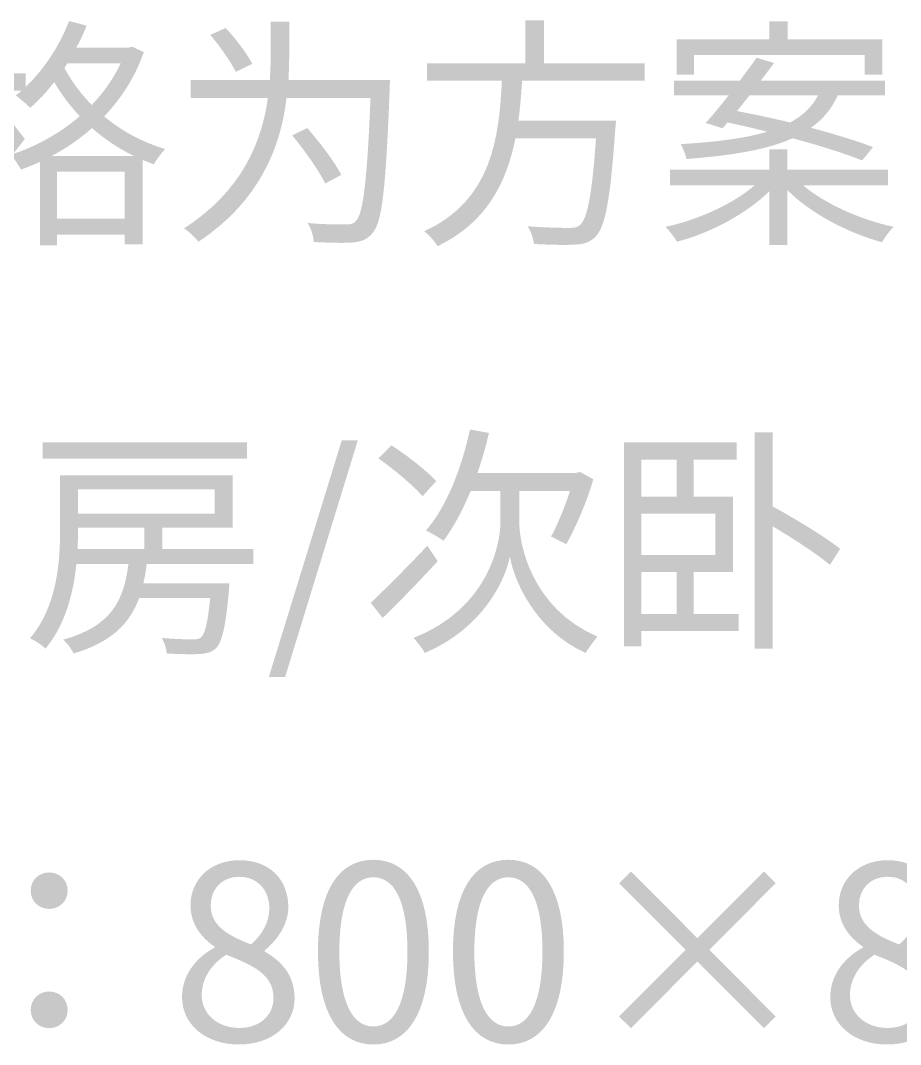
# Model space of a CAD drawing. Header units: millimetres. Extents: x -4600 to 229000, y -4300 to 19460.
# Drawn here: x 139169 to 140205, y 14431 to 15637 of the extents above; entities that cross this region are included whole.
import ezdxf

# ---------------------------------------------------------------- set-up
doc = ezdxf.new("R2010")
doc.units = ezdxf.units.MM
doc.header["$LTSCALE"] = 100
doc.layers.add('R2-LEGEND', color=7, linetype='Continuous', lineweight=18)

# ---------------------------------------------------------------- blocks, each defined once
blk = doc.blocks.new('A04_SHEET')
at = {"layer": 'R2-LEGEND'}
h = blk.add_hatch(color=256, dxfattribs=at)
edge = h.paths.add_edge_path()
edge.add_line((19117.4, 15635.7), (19117.4, 15574.3))
edge.add_line((19117.4, 15574.3), (19074.4, 15574.3))
edge.add_line((19074.4, 15574.3), (19074.4, 15554))
edge.add_line((19074.4, 15554), (19114.8, 15554))
edge.add_spline(control_points=[(19114.8, 15554), (19105.9, 15514.5), (19086.7, 15469.5), (19067.5, 15445.1)], knot_values=[0, 0, 0, 0, 1, 1, 1, 1], degree=3, periodic=0)
edge.add_spline(control_points=[(19067.5, 15445.1), (19071.2, 15440.3), (19076.7, 15432), (19078.7, 15426.2)], knot_values=[0, 0, 0, 0, 1, 1, 1, 1], degree=3, periodic=0)
edge.add_spline(control_points=[(19078.7, 15426.2), (19093, 15445.1), (19106.8, 15476.4), (19117.4, 15508.7)], knot_values=[0, 0, 0, 0, 1, 1, 1, 1], degree=3, periodic=0)
edge.add_line((19117.4, 15508.7), (19117.4, 15372.4))
edge.add_line((19117.4, 15372.4), (19137.7, 15372.4))
edge.add_line((19137.7, 15372.4), (19137.7, 15516.8))
edge.add_spline(control_points=[(19137.7, 15516.8), (19146.6, 15504.2), (19156.6, 15488.7), (19161.2, 15480.7)], knot_values=[0, 0, 0, 0, 1, 1, 1, 1], degree=3, periodic=0)
edge.add_line((19161.2, 15480.7), (19174.1, 15497))
edge.add_spline(control_points=[(19174.1, 15497), (19168.9, 15504.4), (19145.4, 15532.8), (19137.7, 15541.4)], knot_values=[0, 0, 0, 0, 1, 1, 1, 1], degree=3, periodic=0)
edge.add_line((19137.7, 15541.4), (19137.7, 15554))
edge.add_line((19137.7, 15554), (19170.4, 15554))
edge.add_line((19170.4, 15554), (19163.5, 15548.3))
edge.add_spline(control_points=[(19163.5, 15548.3), (19168.3, 15544.8), (19176.7, 15537.4), (19180.4, 15533.7)], knot_values=[0, 0, 0, 0, 1, 1, 1, 1], degree=3, periodic=0)
edge.add_spline(control_points=[(19180.4, 15533.7), (19190.1, 15542.3), (19199.9, 15552.6), (19208.7, 15564)], knot_values=[0, 0, 0, 0, 1, 1, 1, 1], degree=3, periodic=0)
edge.add_spline(control_points=[(19208.7, 15564), (19216.5, 15550.6), (19226.5, 15536.8), (19238.8, 15523.9)], knot_values=[0, 0, 0, 0, 1, 1, 1, 1], degree=3, periodic=0)
edge.add_spline(control_points=[(19238.8, 15523.9), (19214.5, 15503), (19185.8, 15487.5), (19157.2, 15478.4)], knot_values=[0, 0, 0, 0, 1, 1, 1, 1], degree=3, periodic=0)
edge.add_spline(control_points=[(19157.2, 15478.4), (19161.5, 15474.1), (19166.9, 15466.1), (19169.5, 15460.9)], knot_values=[0, 0, 0, 0, 1, 1, 1, 1], degree=3, periodic=0)
edge.add_spline(control_points=[(19169.5, 15460.9), (19176.9, 15463.8), (19184.4, 15466.6), (19191.8, 15470.1)], knot_values=[0, 0, 0, 0, 1, 1, 1, 1], degree=3, periodic=0)
edge.add_line((19191.8, 15470.1), (19191.8, 15371.8))
edge.add_line((19191.8, 15371.8), (19211.9, 15371.8))
edge.add_line((19211.9, 15371.8), (19211.9, 15384.4))
edge.add_line((19211.9, 15384.4), (19291.8, 15384.4))
edge.add_line((19291.8, 15384.4), (19291.8, 15372.9))
edge.add_line((19291.8, 15372.9), (19312.7, 15372.9))
edge.add_line((19312.7, 15372.9), (19312.7, 15472.4))
edge.add_line((19312.7, 15472.4), (19325.9, 15467.2))
edge.add_spline(control_points=[(19325.9, 15467.2), (19329.1, 15472.6), (19335.1, 15480.9), (19339.4, 15485.2)], knot_values=[0, 0, 0, 0, 1, 1, 1, 1], degree=3, periodic=0)
edge.add_spline(control_points=[(19339.4, 15485.2), (19311, 15493.8), (19287, 15507.3), (19267.5, 15523.6)], knot_values=[0, 0, 0, 0, 1, 1, 1, 1], degree=3, periodic=0)
edge.add_spline(control_points=[(19267.5, 15523.6), (19287.5, 15544.5), (19303.9, 15569.8), (19314.2, 15599.3)], knot_values=[0, 0, 0, 0, 1, 1, 1, 1], degree=3, periodic=0)
edge.add_line((19314.2, 15599.3), (19300.7, 15605.6))
edge.add_line((19300.7, 15605.6), (19296.7, 15604.7))
edge.add_line((19296.7, 15604.7), (19234.8, 15604.7))
edge.add_spline(control_points=[(19234.8, 15604.7), (19239.4, 15613), (19243.4, 15621.6), (19246.8, 15630.5)], knot_values=[0, 0, 0, 0, 1, 1, 1, 1], degree=3, periodic=0)
edge.add_line((19246.8, 15630.5), (19226.2, 15635.9))
edge.add_spline(control_points=[(19226.2, 15635.9), (19215, 15606.7), (19196.4, 15578.6), (19174.9, 15558.3)], knot_values=[0, 0, 0, 0, 1, 1, 1, 1], degree=3, periodic=0)
edge.add_line((19174.9, 15558.3), (19174.9, 15574.3))
edge.add_line((19174.9, 15574.3), (19137.7, 15574.3))
edge.add_line((19137.7, 15574.3), (19137.7, 15635.7))
edge.add_line((19137.7, 15635.7), (19117.4, 15635.7))
h.paths.add_polyline_path([(19211.9, 15403.3), (19211.9, 15458.6), (19291.8, 15458.6), (19291.8, 15403.3), (19211.9, 15403.3)], flags=0)
edge = h.paths.add_edge_path(flags=0)
edge.add_line((19224.2, 15586.1), (19287, 15586.1))
edge.add_spline(control_points=[(19287, 15586.1), (19278.4, 15568), (19266.6, 15551.4), (19252.9, 15537.1)], knot_values=[0, 0, 0, 0, 1, 1, 1, 1], degree=3, periodic=0)
edge.add_spline(control_points=[(19252.9, 15537.1), (19239.1, 15551.1), (19228.5, 15566), (19220.8, 15580.6)], knot_values=[0, 0, 0, 0, 1, 1, 1, 1], degree=3, periodic=0)
edge.add_line((19220.8, 15580.6), (19224.2, 15586.1))
edge = h.paths.add_edge_path(flags=0)
edge.add_spline(control_points=[(19205.9, 15477.2), (19222.8, 15486.1), (19238.5, 15497), (19253.2, 15509.9)], knot_values=[0, 0, 0, 0, 1, 1, 1, 1], degree=3, periodic=0)
edge.add_spline(control_points=[(19253.2, 15509.9), (19267.2, 15497.6), (19283.5, 15486.4), (19302.1, 15477.2)], knot_values=[0, 0, 0, 0, 1, 1, 1, 1], degree=3, periodic=0)
edge.add_line((19302.1, 15477.2), (19205.9, 15477.2))
h = blk.add_hatch(color=256, dxfattribs=at)
edge = h.paths.add_edge_path()
edge.add_line((19463.7, 15635.1), (19463.7, 15601.3))
edge.add_spline(control_points=[(19463.7, 15601.3), (19463.7, 15590.4), (19463.4, 15578.9), (19462.6, 15566.6)], knot_values=[0, 0, 0, 0, 1, 1, 1, 1], degree=3, periodic=0)
edge.add_line((19462.6, 15566.6), (19369.5, 15566.6))
edge.add_line((19369.5, 15566.6), (19369.5, 15545.1))
edge.add_line((19369.5, 15545.1), (19460.3, 15545.1))
edge.add_spline(control_points=[(19460.3, 15545.1), (19453.1, 15494.1), (19430.5, 15436.5), (19361.7, 15391.8)], knot_values=[0, 0, 0, 0, 1, 1, 1, 1], degree=3, periodic=0)
edge.add_spline(control_points=[(19361.7, 15391.8), (19366.9, 15388.4), (19374.9, 15381), (19378.6, 15376.1)], knot_values=[0, 0, 0, 0, 1, 1, 1, 1], degree=3, periodic=0)
edge.add_spline(control_points=[(19378.6, 15376.1), (19452, 15424.8), (19475.5, 15489), (19482.3, 15545.1)], knot_values=[0, 0, 0, 0, 1, 1, 1, 1], degree=3, periodic=0)
edge.add_line((19482.3, 15545.1), (19581.2, 15545.1))
edge.add_spline(control_points=[(19581.2, 15545.1), (19577.2, 15447.7), (19572.6, 15409.3), (19564, 15400.4)], knot_values=[0, 0, 0, 0, 1, 1, 1, 1], degree=3, periodic=0)
edge.add_spline(control_points=[(19564, 15400.4), (19560.8, 15397), (19557.7, 15396.1), (19551.4, 15396.4)], knot_values=[0, 0, 0, 0, 1, 1, 1, 1], degree=3, periodic=0)
edge.add_spline(control_points=[(19551.4, 15396.4), (19544.5, 15396.4), (19526.5, 15396.4), (19507, 15398.2)], knot_values=[0, 0, 0, 0, 1, 1, 1, 1], degree=3, periodic=0)
edge.add_spline(control_points=[(19507, 15398.2), (19511.3, 15391.8), (19514.1, 15382.4), (19514.4, 15375.8)], knot_values=[0, 0, 0, 0, 1, 1, 1, 1], degree=3, periodic=0)
edge.add_spline(control_points=[(19514.4, 15375.8), (19532.2, 15374.9), (19550.2, 15374.4), (19560.3, 15375.2)], knot_values=[0, 0, 0, 0, 1, 1, 1, 1], degree=3, periodic=0)
edge.add_spline(control_points=[(19560.3, 15375.2), (19570.9, 15376.4), (19577.5, 15378.7), (19584.1, 15387)], knot_values=[0, 0, 0, 0, 1, 1, 1, 1], degree=3, periodic=0)
edge.add_spline(control_points=[(19584.1, 15387), (19595.2, 15400.2), (19599.2, 15440.6), (19603.8, 15555.4)], knot_values=[0, 0, 0, 0, 1, 1, 1, 1], degree=3, periodic=0)
edge.add_spline(control_points=[(19603.8, 15555.4), (19603.8, 15558.9), (19604.1, 15566.6), (19604.1, 15566.6)], knot_values=[0, 0, 0, 0, 1, 1, 1, 1], degree=3, periodic=0)
edge.add_line((19604.1, 15566.6), (19484.6, 15566.6))
edge.add_spline(control_points=[(19484.6, 15566.6), (19485.2, 15578.6), (19485.5, 15590.4), (19485.5, 15601)], knot_values=[0, 0, 0, 0, 1, 1, 1, 1], degree=3, periodic=0)
edge.add_line((19485.5, 15601), (19485.5, 15635.1))
edge.add_line((19485.5, 15635.1), (19463.7, 15635.1))
edge = h.paths.add_edge_path(flags=0)
edge.add_spline(control_points=[(19488.9, 15501.3), (19503.5, 15483.8), (19520.5, 15459.7), (19527.9, 15444.6)], knot_values=[0, 0, 0, 0, 1, 1, 1, 1], degree=3, periodic=0)
edge.add_line((19527.9, 15444.6), (19546.8, 15454.9))
edge.add_spline(control_points=[(19546.8, 15454.9), (19539.1, 15469.8), (19521.6, 15493), (19506.7, 15509.9)], knot_values=[0, 0, 0, 0, 1, 1, 1, 1], degree=3, periodic=0)
edge.add_line((19506.7, 15509.9), (19488.9, 15501.3))
edge = h.paths.add_edge_path(flags=0)
edge.add_spline(control_points=[(19392.4, 15619.6), (19403.8, 15606.1), (19416.7, 15587.8), (19422.5, 15576.1)], knot_values=[0, 0, 0, 0, 1, 1, 1, 1], degree=3, periodic=0)
edge.add_line((19422.5, 15576.1), (19442, 15585.5))
edge.add_spline(control_points=[(19442, 15585.5), (19435.9, 15597.3), (19422.5, 15615), (19410.7, 15627.6)], knot_values=[0, 0, 0, 0, 1, 1, 1, 1], degree=3, periodic=0)
edge.add_line((19410.7, 15627.6), (19392.4, 15619.6))
h = blk.add_hatch(color=256, dxfattribs=at)
edge = h.paths.add_edge_path()
edge.add_line((19763.7, 15636.5), (19763.7, 15586.1))
edge.add_line((19763.7, 15586.1), (19647.7, 15586.1))
edge.add_line((19647.7, 15586.1), (19647.7, 15565.5))
edge.add_line((19647.7, 15565.5), (19735.9, 15565.5))
edge.add_spline(control_points=[(19735.9, 15565.5), (19732.7, 15499.3), (19724.4, 15424.8), (19644.5, 15388.4)], knot_values=[0, 0, 0, 0, 1, 1, 1, 1], degree=3, periodic=0)
edge.add_spline(control_points=[(19644.5, 15388.4), (19650.2, 15384.1), (19656.8, 15376.4), (19660.3, 15370.9)], knot_values=[0, 0, 0, 0, 1, 1, 1, 1], degree=3, periodic=0)
edge.add_spline(control_points=[(19660.3, 15370.9), (19718.7, 15399), (19741.6, 15446.6), (19751.9, 15497.9)], knot_values=[0, 0, 0, 0, 1, 1, 1, 1], degree=3, periodic=0)
edge.add_line((19751.9, 15497.9), (19846.8, 15497.9))
edge.add_spline(control_points=[(19846.8, 15497.9), (19842.2, 15431.7), (19836.5, 15403.3), (19828.1, 15395.9), (19824.7, 15392.7), (19821, 15392.4), (19814.4, 15392.4), (19806.9, 15392.4), (19786.6, 15392.7), (19766, 15394.4)], knot_values=[0, 0, 0, 0, 1, 1, 1, 2, 2, 2, 3, 3, 3, 3], degree=3, periodic=0)
edge.add_spline(control_points=[(19766, 15394.4), (19770.3, 15388.4), (19773.1, 15379.5), (19773.7, 15373.5)], knot_values=[0, 0, 0, 0, 1, 1, 1, 1], degree=3, periodic=0)
edge.add_spline(control_points=[(19773.7, 15373.5), (19792.9, 15372.4), (19812.1, 15372.1), (19821.8, 15372.7), (19833, 15373.2), (19839.9, 15375.5), (19846.5, 15382.4), (19857.7, 15393.9), (19863.7, 15425.7), (19869.4, 15507.9)], knot_values=[0, 0, 0, 0, 1, 1, 1, 2, 2, 2, 3, 3, 3, 3], degree=3, periodic=0)
edge.add_spline(control_points=[(19869.4, 15507.9), (19870, 15511.3), (19870.3, 15518.5), (19870.3, 15518.5)], knot_values=[0, 0, 0, 0, 1, 1, 1, 1], degree=3, periodic=0)
edge.add_line((19870.3, 15518.5), (19755.4, 15518.5))
edge.add_spline(control_points=[(19755.4, 15518.5), (19757.4, 15534.2), (19758.8, 15550), (19759.7, 15565.5)], knot_values=[0, 0, 0, 0, 1, 1, 1, 1], degree=3, periodic=0)
edge.add_line((19759.7, 15565.5), (19904.1, 15565.5))
edge.add_line((19904.1, 15565.5), (19904.1, 15586.1))
edge.add_line((19904.1, 15586.1), (19785.7, 15586.1))
edge.add_line((19785.7, 15586.1), (19785.7, 15636.5))
edge.add_line((19785.7, 15636.5), (19763.7, 15636.5))
for points in [[(19941.9, 15614.2), (19941.9, 15572.9), (19962.2, 15572.9), (19962.2, 15595.8), (20163.1, 15595.8), (20163.1, 15572.9), (20184, 15572.9), (20184, 15614.2), (20072.5, 15614.2), (20072.5, 15635.7), (20051, 15635.7), (20051, 15614.2), (19941.9, 15614.2)], [(19195, 15140.2), (19195, 15120.7), (19435.6, 15120.7), (19435.6, 15140.2), (19195, 15140.2)], [(19461.4, 14863.7), (19480.6, 14863.7), (19566.3, 15142.5), (19547.4, 15142.5), (19461.4, 14863.7)], [(20044.7, 14450.5), (20058.5, 14464.2), (19980.3, 14542.7), (20058.5, 14621.2), (20044.7, 14635), (19966.2, 14556.5), (19888, 14635), (19874, 14620.9), (19952.5, 14542.7), (19874, 14464.2), (19888, 14450.5), (19966.2, 14529), (20044.7, 14450.5)]]:
    blk.add_hatch(color=256, dxfattribs=at).paths.add_polyline_path(points)
h = blk.add_hatch(color=256, dxfattribs=at)
edge = h.paths.add_edge_path()
edge.add_line((20036.1, 15592.7), (20016.4, 15565.8))
edge.add_line((20016.4, 15565.8), (19938.7, 15565.8))
edge.add_line((19938.7, 15565.8), (19938.7, 15548.3))
edge.add_line((19938.7, 15548.3), (20002.9, 15548.3))
edge.add_spline(control_points=[(20002.9, 15548.3), (19993.5, 15536.2), (19984, 15524.8), (19976, 15515.9)], knot_values=[0, 0, 0, 0, 1, 1, 1, 1], degree=3, periodic=0)
edge.add_line((19976, 15515.9), (19996, 15509.6))
edge.add_line((19996, 15509.6), (20001.8, 15516.5))
edge.add_spline(control_points=[(20001.8, 15516.5), (20016.7, 15513.3), (20032.7, 15509.6), (20048.5, 15505.6)], knot_values=[0, 0, 0, 0, 1, 1, 1, 1], degree=3, periodic=0)
edge.add_spline(control_points=[(20048.5, 15505.6), (20024.4, 15498.4), (19991.4, 15493.6), (19946.5, 15491)], knot_values=[0, 0, 0, 0, 1, 1, 1, 1], degree=3, periodic=0)
edge.add_spline(control_points=[(19946.5, 15491), (19949, 15486.4), (19952.5, 15478.7), (19953.3, 15473.5)], knot_values=[0, 0, 0, 0, 1, 1, 1, 1], degree=3, periodic=0)
edge.add_spline(control_points=[(19953.3, 15473.5), (20010.4, 15477.8), (20050.2, 15485.2), (20078.3, 15497.9)], knot_values=[0, 0, 0, 0, 1, 1, 1, 1], degree=3, periodic=0)
edge.add_spline(control_points=[(20078.3, 15497.9), (20110.3, 15489.3), (20140.1, 15479.8), (20160.2, 15471.8)], knot_values=[0, 0, 0, 0, 1, 1, 1, 1], degree=3, periodic=0)
edge.add_line((20160.2, 15471.8), (20173.1, 15487.5))
edge.add_spline(control_points=[(20173.1, 15487.5), (20154.2, 15494.7), (20128.1, 15502.7), (20100, 15510.2)], knot_values=[0, 0, 0, 0, 1, 1, 1, 1], degree=3, periodic=0)
edge.add_spline(control_points=[(20100, 15510.2), (20114.4, 15520.5), (20124.4, 15532.8), (20131.5, 15548.3)], knot_values=[0, 0, 0, 0, 1, 1, 1, 1], degree=3, periodic=0)
edge.add_line((20131.5, 15548.3), (20187.1, 15548.3))
edge.add_line((20187.1, 15548.3), (20187.1, 15565.8))
edge.add_line((20187.1, 15565.8), (20041, 15565.8))
edge.add_line((20041, 15565.8), (20056.5, 15586.4))
edge.add_line((20056.5, 15586.4), (20036.1, 15592.7))
edge = h.paths.add_edge_path(flags=0)
edge.add_line((20027.5, 15548.3), (20108.3, 15548.3))
edge.add_spline(control_points=[(20108.3, 15548.3), (20101.5, 15535.4), (20091.1, 15524.8), (20075.4, 15516.5)], knot_values=[0, 0, 0, 0, 1, 1, 1, 1], degree=3, periodic=0)
edge.add_spline(control_points=[(20075.4, 15516.5), (20054.2, 15521.6), (20032.4, 15526.2), (20012.9, 15529.9)], knot_values=[0, 0, 0, 0, 1, 1, 1, 1], degree=3, periodic=0)
edge.add_line((20012.9, 15529.9), (20027.5, 15548.3))
h = blk.add_hatch(color=256, dxfattribs=at)
edge = h.paths.add_edge_path()
edge.add_line((19933.9, 15460.9), (19933.9, 15442.6))
edge.add_line((19933.9, 15442.6), (20033.8, 15442.6))
edge.add_spline(control_points=[(20033.8, 15442.6), (20008.3, 15420.5), (19966.8, 15401.9), (19928.7, 15393.6)], knot_values=[0, 0, 0, 0, 1, 1, 1, 1], degree=3, periodic=0)
edge.add_spline(control_points=[(19928.7, 15393.6), (19933, 15389.3), (19939.3, 15381.2), (19942.2, 15376.1)], knot_values=[0, 0, 0, 0, 1, 1, 1, 1], degree=3, periodic=0)
edge.add_spline(control_points=[(19942.2, 15376.1), (19981.4, 15386.4), (20023.8, 15408.8), (20050.8, 15435.4)], knot_values=[0, 0, 0, 0, 1, 1, 1, 1], degree=3, periodic=0)
edge.add_line((20050.8, 15435.4), (20050.8, 15372.4))
edge.add_line((20050.8, 15372.4), (20072.2, 15372.4))
edge.add_line((20072.2, 15372.4), (20072.2, 15436.8))
edge.add_spline(control_points=[(20072.2, 15436.8), (20099.7, 15409.3), (20143.6, 15386.4), (20183.7, 15375.5)], knot_values=[0, 0, 0, 0, 1, 1, 1, 1], degree=3, periodic=0)
edge.add_spline(control_points=[(20183.7, 15375.5), (20186.5, 15381), (20192.9, 15389.3), (20197.4, 15393.6)], knot_values=[0, 0, 0, 0, 1, 1, 1, 1], degree=3, periodic=0)
edge.add_spline(control_points=[(20197.4, 15393.6), (20158.8, 15401.9), (20116.6, 15420.5), (20090.6, 15442.6)], knot_values=[0, 0, 0, 0, 1, 1, 1, 1], degree=3, periodic=0)
edge.add_line((20090.6, 15442.6), (20190.8, 15442.6))
edge.add_line((20190.8, 15442.6), (20190.8, 15460.9))
edge.add_line((20190.8, 15460.9), (20072.2, 15460.9))
edge.add_line((20072.2, 15460.9), (20072.2, 15484.7))
edge.add_line((20072.2, 15484.7), (20050.8, 15484.7))
edge.add_line((20050.8, 15484.7), (20050.8, 15460.9))
edge.add_line((20050.8, 15460.9), (19933.9, 15460.9))
h = blk.add_hatch(color=256, dxfattribs=at)
edge = h.paths.add_edge_path()
edge.add_spline(control_points=[(19698.4, 15155.1), (19688.3, 15109.2), (19670.9, 15064.3), (19646.5, 15036.2)], knot_values=[0, 0, 0, 0, 1, 1, 1, 1], degree=3, periodic=0)
edge.add_spline(control_points=[(19646.5, 15036.2), (19652.2, 15033.6), (19662.6, 15027.6), (19667.1, 15024.2)], knot_values=[0, 0, 0, 0, 1, 1, 1, 1], degree=3, periodic=0)
edge.add_spline(control_points=[(19667.1, 15024.2), (19679.2, 15040.2), (19689.8, 15060.3), (19699.2, 15082.9)], knot_values=[0, 0, 0, 0, 1, 1, 1, 1], degree=3, periodic=0)
edge.add_line((19699.2, 15082.9), (19734.2, 15082.9))
edge.add_line((19734.2, 15082.9), (19734.2, 15046.2))
edge.add_spline(control_points=[(19734.2, 15046.2), (19734.2, 15019.3), (19719.3, 14944.2), (19631.9, 14909.8)], knot_values=[0, 0, 0, 0, 1, 1, 1, 1], degree=3, periodic=0)
edge.add_spline(control_points=[(19631.9, 14909.8), (19635.9, 14905.5), (19642.5, 14897), (19645.1, 14892.1)], knot_values=[0, 0, 0, 0, 1, 1, 1, 1], degree=3, periodic=0)
edge.add_spline(control_points=[(19645.1, 14892.1), (19714.1, 14921.3), (19740.5, 14978.9), (19745.3, 15005.8)], knot_values=[0, 0, 0, 0, 1, 1, 1, 1], degree=3, periodic=0)
edge.add_spline(control_points=[(19745.3, 15005.8), (19749.6, 14979.2), (19774, 14919.6), (19834.4, 14892.1)], knot_values=[0, 0, 0, 0, 1, 1, 1, 1], degree=3, periodic=0)
edge.add_spline(control_points=[(19834.4, 14892.1), (19837.6, 14897.2), (19844.2, 14906.1), (19848.5, 14911.3)], knot_values=[0, 0, 0, 0, 1, 1, 1, 1], degree=3, periodic=0)
edge.add_spline(control_points=[(19848.5, 14911.3), (19770.3, 14945.1), (19756.2, 15021), (19756.5, 15046.2)], knot_values=[0, 0, 0, 0, 1, 1, 1, 1], degree=3, periodic=0)
edge.add_line((19756.5, 15046.2), (19756.5, 15082.9))
edge.add_line((19756.5, 15082.9), (19816.1, 15082.9))
edge.add_spline(control_points=[(19816.1, 15082.9), (19810.1, 15063.7), (19801.2, 15042.5), (19793.8, 15029)], knot_values=[0, 0, 0, 0, 1, 1, 1, 1], degree=3, periodic=0)
edge.add_spline(control_points=[(19793.8, 15029), (19798.9, 15027), (19807.2, 15022.4), (19811.8, 15020.1)], knot_values=[0, 0, 0, 0, 1, 1, 1, 1], degree=3, periodic=0)
edge.add_spline(control_points=[(19811.8, 15020.1), (19822.4, 15039.3), (19835.9, 15069.1), (19843.6, 15096.6)], knot_values=[0, 0, 0, 0, 1, 1, 1, 1], degree=3, periodic=0)
edge.add_line((19843.6, 15096.6), (19827.9, 15105.2))
edge.add_line((19827.9, 15105.2), (19823.6, 15104.1))
edge.add_line((19823.6, 15104.1), (19707.2, 15104.1))
edge.add_spline(control_points=[(19707.2, 15104.1), (19712.4, 15119), (19717, 15135), (19720.7, 15151.1)], knot_values=[0, 0, 0, 0, 1, 1, 1, 1], degree=3, periodic=0)
edge.add_line((19720.7, 15151.1), (19698.4, 15155.1))
h = blk.add_hatch(color=256, dxfattribs=at)
edge = h.paths.add_edge_path()
edge.add_line((20033.8, 15151.6), (20033.8, 14897.2))
edge.add_line((20033.8, 14897.2), (20055, 14897.2))
edge.add_line((20055, 14897.2), (20055, 15041.1))
edge.add_spline(control_points=[(20055, 15041.1), (20080.3, 15026.2), (20107.5, 15008.1), (20122.4, 14995.8)], knot_values=[0, 0, 0, 0, 1, 1, 1, 1], degree=3, periodic=0)
edge.add_line((20122.4, 14995.8), (20134.4, 15014.7))
edge.add_spline(control_points=[(20134.4, 15014.7), (20116.9, 15028.5), (20082.6, 15049.4), (20055, 15064.5)], knot_values=[0, 0, 0, 0, 1, 1, 1, 1], degree=3, periodic=0)
edge.add_line((20055, 15064.5), (20055, 15151.6))
edge.add_line((20055, 15151.6), (20033.8, 15151.6))
h = blk.add_hatch(color=256, dxfattribs=at)
h.paths.add_polyline_path([(19879.7, 15139.9), (19879.7, 14899.8), (19900.3, 14899.8), (19900.3, 14917.9), (20014.9, 14917.9), (20014.9, 14937.9), (19961.9, 14937.9), (19961.9, 14987.5), (20008.3, 14987.5), (20008.3, 15076), (19961.9, 15076), (19961.9, 15119.8), (20012.4, 15119.8), (20012.4, 15139.9), (19879.7, 15139.9)])
h.paths.add_polyline_path([(19900.3, 15056), (19987.4, 15056), (19987.4, 15007.3), (19900.3, 15007.3), (19900.3, 15056)], flags=0)
h.paths.add_polyline_path([(19900.3, 14987.5), (19941.6, 14987.5), (19941.6, 14937.9), (19900.3, 14937.9), (19900.3, 14987.5)], flags=0)
h.paths.add_polyline_path([(19900.3, 15076), (19900.3, 15119.8), (19941.6, 15119.8), (19941.6, 15076), (19900.3, 15076)], flags=0)
h = blk.add_hatch(color=256, dxfattribs=at)
edge = h.paths.add_edge_path()
edge.add_spline(control_points=[(19590.6, 15121), (19609, 15108.1), (19631.6, 15089.2), (19642.5, 15076.6)], knot_values=[0, 0, 0, 0, 1, 1, 1, 1], degree=3, periodic=0)
edge.add_line((19642.5, 15076.6), (19658.5, 15094.3))
edge.add_spline(control_points=[(19658.5, 15094.3), (19647.4, 15106.7), (19624.2, 15124.7), (19605.8, 15136.5)], knot_values=[0, 0, 0, 0, 1, 1, 1, 1], degree=3, periodic=0)
edge.add_line((19605.8, 15136.5), (19590.6, 15121))
h = blk.add_hatch(color=256, dxfattribs=at)
edge = h.paths.add_edge_path()
edge.add_line((19215.6, 15101.2), (19215.6, 15037.3))
edge.add_spline(control_points=[(19215.6, 15037.3), (19215.6, 14998.7), (19211.9, 14946.5), (19180.1, 14909.3)], knot_values=[0, 0, 0, 0, 1, 1, 1, 1], degree=3, periodic=0)
edge.add_spline(control_points=[(19180.1, 14909.3), (19185.5, 14907.3), (19194.7, 14901), (19198.4, 14897.2)], knot_values=[0, 0, 0, 0, 1, 1, 1, 1], degree=3, periodic=0)
edge.add_spline(control_points=[(19198.4, 14897.2), (19221.6, 14925), (19231.4, 14962.6), (19234.8, 14996.9)], knot_values=[0, 0, 0, 0, 1, 1, 1, 1], degree=3, periodic=0)
edge.add_line((19234.8, 14996.9), (19296.1, 14996.9))
edge.add_spline(control_points=[(19296.1, 14996.9), (19290.7, 14954.2), (19276.4, 14923.6), (19219.3, 14907.8)], knot_values=[0, 0, 0, 0, 1, 1, 1, 1], degree=3, periodic=0)
edge.add_spline(control_points=[(19219.3, 14907.8), (19223.6, 14904.1), (19229.4, 14896.4), (19231.4, 14891.5)], knot_values=[0, 0, 0, 0, 1, 1, 1, 1], degree=3, periodic=0)
edge.add_spline(control_points=[(19231.4, 14891.5), (19276.1, 14904.7), (19297.6, 14926.7), (19308.7, 14956.8)], knot_values=[0, 0, 0, 0, 1, 1, 1, 1], degree=3, periodic=0)
edge.add_line((19308.7, 14956.8), (19392.4, 14956.8))
edge.add_spline(control_points=[(19392.4, 14956.8), (19389.5, 14927.3), (19386.1, 14914.7), (19381.8, 14910.7)], knot_values=[0, 0, 0, 0, 1, 1, 1, 1], degree=3, periodic=0)
edge.add_spline(control_points=[(19381.8, 14910.7), (19379.2, 14908.4), (19376.3, 14908.1), (19371.2, 14908.1), (19365.7, 14908.1), (19350.8, 14908.4), (19335.4, 14909.8)], knot_values=[0, 0, 0, 0, 1, 1, 1, 2, 2, 2, 2], degree=3, periodic=0)
edge.add_spline(control_points=[(19335.4, 14909.8), (19338.5, 14904.7), (19340.8, 14897), (19341.1, 14891.5)], knot_values=[0, 0, 0, 0, 1, 1, 1, 1], degree=3, periodic=0)
edge.add_spline(control_points=[(19341.1, 14891.5), (19357.1, 14890.6), (19372.6, 14890.4), (19380.1, 14890.9), (19388.4, 14891.5), (19394.1, 14892.9), (19399.3, 14897.8)], knot_values=[0, 0, 0, 0, 1, 1, 1, 2, 2, 2, 2], degree=3, periodic=0)
edge.add_spline(control_points=[(19399.3, 14897.8), (19406.4, 14905.3), (19410.7, 14923), (19414.4, 14965.4)], knot_values=[0, 0, 0, 0, 1, 1, 1, 1], degree=3, periodic=0)
edge.add_spline(control_points=[(19414.4, 14965.4), (19414.7, 14968), (19415, 14974), (19415, 14974)], knot_values=[0, 0, 0, 0, 1, 1, 1, 1], degree=3, periodic=0)
edge.add_line((19415, 14974), (19313.6, 14974))
edge.add_spline(control_points=[(19313.6, 14974), (19315.3, 14981.2), (19316.8, 14988.9), (19317.6, 14996.9)], knot_values=[0, 0, 0, 0, 1, 1, 1, 1], degree=3, periodic=0)
edge.add_line((19317.6, 14996.9), (19443.1, 14996.9))
edge.add_line((19443.1, 14996.9), (19443.1, 15014.4))
edge.add_line((19443.1, 15014.4), (19335.9, 15014.4))
edge.add_line((19335.9, 15014.4), (19335.9, 15039.6))
edge.add_line((19335.9, 15039.6), (19419, 15039.6))
edge.add_line((19419, 15039.6), (19419, 15101.2))
edge.add_line((19419, 15101.2), (19215.6, 15101.2))
h.paths.add_polyline_path([(19236.8, 15084.6), (19397.8, 15084.6), (19397.8, 15056.2), (19236.8, 15056.2), (19236.8, 15084.6)], flags=0)
edge = h.paths.add_edge_path(flags=0)
edge.add_line((19236.8, 15039.6), (19314.7, 15039.6))
edge.add_line((19314.7, 15039.6), (19314.7, 15014.4))
edge.add_line((19314.7, 15014.4), (19236.2, 15014.4))
edge.add_spline(control_points=[(19236.2, 15014.4), (19236.5, 15022.4), (19236.8, 15029.9), (19236.8, 15037)], knot_values=[0, 0, 0, 0, 1, 1, 1, 1], degree=3, periodic=0)
edge.add_line((19236.8, 15037), (19236.8, 15039.6))
h = blk.add_hatch(color=256, dxfattribs=at)
edge = h.paths.add_edge_path()
edge.add_line((19581.5, 14951.1), (19595.5, 14933.3))
edge.add_spline(control_points=[(19595.5, 14933.3), (19614.7, 14952), (19639.1, 14976.9), (19660.3, 15000.1)], knot_values=[0, 0, 0, 0, 1, 1, 1, 1], degree=3, periodic=0)
edge.add_line((19660.3, 15000.1), (19648.2, 15018.4))
edge.add_spline(control_points=[(19648.2, 15018.4), (19624.2, 14992.9), (19598.1, 14966.9), (19581.5, 14951.1)], knot_values=[0, 0, 0, 0, 1, 1, 1, 1], degree=3, periodic=0)
h = blk.add_hatch(color=256, dxfattribs=at)
edge = h.paths.add_edge_path()
edge.add_spline(control_points=[(19426.2, 14431.3), (19465.4, 14431.3), (19491.8, 14455.1), (19491.8, 14485.4), (19491.8, 14514.4), (19474.9, 14530.1), (19456.6, 14540.7)], knot_values=[0, 0, 0, 0, 1, 1, 1, 2, 2, 2, 2], degree=3, periodic=0)
edge.add_line((19456.6, 14540.7), (19456.6, 14542.1))
edge.add_spline(control_points=[(19456.6, 14542.1), (19468.9, 14551.9), (19484.4, 14570.8), (19484.4, 14592.9), (19484.4, 14625.2), (19462.6, 14648.2), (19426.8, 14648.2), (19394.1, 14648.2), (19369.2, 14626.7), (19369.2, 14594.9), (19369.2, 14572.8), (19382.4, 14557), (19397.5, 14546.4)], knot_values=[0, 0, 0, 0, 1, 1, 1, 2, 2, 2, 3, 3, 3, 4, 4, 4, 4], degree=3, periodic=0)
edge.add_line((19397.5, 14546.4), (19397.5, 14545.3))
edge.add_spline(control_points=[(19397.5, 14545.3), (19378.3, 14535), (19359.2, 14515.2), (19359.2, 14487.1), (19359.2, 14454.8), (19387.2, 14431.3), (19426.2, 14431.3)], knot_values=[0, 0, 0, 0, 1, 1, 1, 2, 2, 2, 2], degree=3, periodic=0)
edge = h.paths.add_edge_path(flags=0)
edge.add_spline(control_points=[(19426.5, 14450.8), (19401.3, 14450.8), (19382.4, 14467.1), (19382.4, 14489.4), (19382.4, 14509.5), (19394.4, 14526.1), (19411.3, 14537)], knot_values=[0, 0, 0, 0, 1, 1, 1, 2, 2, 2, 2], degree=3, periodic=0)
edge.add_spline(control_points=[(19411.3, 14537), (19441.1, 14525), (19466.9, 14514.6), (19466.9, 14486.3), (19466.9, 14465.4), (19450.8, 14450.8), (19426.5, 14450.8)], knot_values=[0, 0, 0, 0, 1, 1, 1, 2, 2, 2, 2], degree=3, periodic=0)
edge = h.paths.add_edge_path(flags=0)
edge.add_spline(control_points=[(19440.5, 14549), (19415.6, 14558.8), (19393, 14569.9), (19393, 14594.9), (19393, 14615.2), (19407, 14628.7), (19426.5, 14628.7), (19448.8, 14628.7), (19462, 14612.3), (19462, 14591.4), (19462, 14576), (19454.6, 14561.6), (19440.5, 14549)], knot_values=[0, 0, 0, 0, 1, 1, 1, 2, 2, 2, 3, 3, 3, 4, 4, 4, 4], degree=3, periodic=0)
h = blk.add_hatch(color=256, dxfattribs=at)
edge = h.paths.add_edge_path()
edge.add_spline(control_points=[(19584.6, 14431.3), (19624.4, 14431.3), (19649.9, 14467.4), (19649.9, 14540.7), (19649.9, 14613.5), (19624.4, 14648.7), (19584.6, 14648.7), (19544.5, 14648.7), (19519.3, 14613.5), (19519.3, 14540.7), (19519.3, 14467.4), (19544.5, 14431.3), (19584.6, 14431.3)], knot_values=[0, 0, 0, 0, 1, 1, 1, 2, 2, 2, 3, 3, 3, 4, 4, 4, 4], degree=3, periodic=0)
edge = h.paths.add_edge_path(flags=0)
edge.add_spline(control_points=[(19584.6, 14452.5), (19560.8, 14452.5), (19544.5, 14479.1), (19544.5, 14540.7), (19544.5, 14602), (19560.8, 14628.1), (19584.6, 14628.1), (19608.4, 14628.1), (19624.7, 14602), (19624.7, 14540.7), (19624.7, 14479.1), (19608.4, 14452.5), (19584.6, 14452.5)], knot_values=[0, 0, 0, 0, 1, 1, 1, 2, 2, 2, 3, 3, 3, 4, 4, 4, 4], degree=3, periodic=0)
h = blk.add_hatch(color=256, dxfattribs=at)
edge = h.paths.add_edge_path()
edge.add_spline(control_points=[(19743.6, 14431.3), (19783.5, 14431.3), (19808.9, 14467.4), (19808.9, 14540.7), (19808.9, 14613.5), (19783.5, 14648.7), (19743.6, 14648.7), (19703.5, 14648.7), (19678.3, 14613.5), (19678.3, 14540.7), (19678.3, 14467.4), (19703.5, 14431.3), (19743.6, 14431.3)], knot_values=[0, 0, 0, 0, 1, 1, 1, 2, 2, 2, 3, 3, 3, 4, 4, 4, 4], degree=3, periodic=0)
edge = h.paths.add_edge_path(flags=0)
edge.add_spline(control_points=[(19743.6, 14452.5), (19719.8, 14452.5), (19703.5, 14479.1), (19703.5, 14540.7), (19703.5, 14602), (19719.8, 14628.1), (19743.6, 14628.1), (19767.4, 14628.1), (19783.7, 14602), (19783.7, 14540.7), (19783.7, 14479.1), (19767.4, 14452.5), (19743.6, 14452.5)], knot_values=[0, 0, 0, 0, 1, 1, 1, 2, 2, 2, 3, 3, 3, 4, 4, 4, 4], degree=3, periodic=0)
h = blk.add_hatch(color=256, dxfattribs=at)
edge = h.paths.add_edge_path()
edge.add_spline(control_points=[(20189.7, 14431.3), (20228.9, 14431.3), (20255.3, 14455.1), (20255.3, 14485.4), (20255.3, 14514.4), (20238.4, 14530.1), (20220.1, 14540.7)], knot_values=[0, 0, 0, 0, 1, 1, 1, 2, 2, 2, 2], degree=3, periodic=0)
edge.add_line((20220.1, 14540.7), (20220.1, 14542.1))
edge.add_spline(control_points=[(20220.1, 14542.1), (20232.4, 14551.9), (20247.9, 14570.8), (20247.9, 14592.9), (20247.9, 14625.2), (20226.1, 14648.2), (20190.3, 14648.2), (20157.6, 14648.2), (20132.7, 14626.7), (20132.7, 14594.9), (20132.7, 14572.8), (20145.9, 14557), (20161.1, 14546.4)], knot_values=[0, 0, 0, 0, 1, 1, 1, 2, 2, 2, 3, 3, 3, 4, 4, 4, 4], degree=3, periodic=0)
edge.add_line((20161.1, 14546.4), (20161.1, 14545.3))
edge.add_spline(control_points=[(20161.1, 14545.3), (20141.9, 14535), (20122.7, 14515.2), (20122.7, 14487.1), (20122.7, 14454.8), (20150.7, 14431.3), (20189.7, 14431.3)], knot_values=[0, 0, 0, 0, 1, 1, 1, 2, 2, 2, 2], degree=3, periodic=0)
edge = h.paths.add_edge_path(flags=0)
edge.add_spline(control_points=[(20190, 14450.8), (20164.8, 14450.8), (20145.9, 14467.1), (20145.9, 14489.4), (20145.9, 14509.5), (20157.9, 14526.1), (20174.8, 14537)], knot_values=[0, 0, 0, 0, 1, 1, 1, 2, 2, 2, 2], degree=3, periodic=0)
edge.add_spline(control_points=[(20174.8, 14537), (20204.6, 14525), (20230.4, 14514.6), (20230.4, 14486.3), (20230.4, 14465.4), (20214.3, 14450.8), (20190, 14450.8)], knot_values=[0, 0, 0, 0, 1, 1, 1, 2, 2, 2, 2], degree=3, periodic=0)
edge = h.paths.add_edge_path(flags=0)
edge.add_spline(control_points=[(20204, 14549), (20179.1, 14558.8), (20156.5, 14569.9), (20156.5, 14594.9), (20156.5, 14615.2), (20170.5, 14628.7), (20190, 14628.7), (20212.3, 14628.7), (20225.5, 14612.3), (20225.5, 14591.4), (20225.5, 14576), (20218.1, 14561.6), (20204, 14549)], knot_values=[0, 0, 0, 0, 1, 1, 1, 2, 2, 2, 3, 3, 3, 4, 4, 4, 4], degree=3, periodic=0)
h = blk.add_hatch(color=256, dxfattribs=at)
edge = h.paths.add_edge_path()
edge.add_spline(control_points=[(19202.7, 14590.9), (19214.2, 14590.9), (19224.5, 14599.2), (19224.5, 14612.3), (19224.5, 14625.5), (19214.2, 14633.8), (19202.7, 14633.8), (19191.3, 14633.8), (19181, 14625.5), (19181, 14612.3), (19181, 14599.2), (19191.3, 14590.9), (19202.7, 14590.9)], knot_values=[0, 0, 0, 0, 1, 1, 1, 2, 2, 2, 3, 3, 3, 4, 4, 4, 4], degree=3, periodic=0)
h = blk.add_hatch(color=256, dxfattribs=at)
edge = h.paths.add_edge_path()
edge.add_spline(control_points=[(19202.7, 14450.5), (19214.2, 14450.5), (19224.5, 14459.1), (19224.5, 14472), (19224.5, 14485.1), (19214.2, 14493.7), (19202.7, 14493.7), (19191.3, 14493.7), (19181, 14485.1), (19181, 14472), (19181, 14459.1), (19191.3, 14450.5), (19202.7, 14450.5)], knot_values=[0, 0, 0, 0, 1, 1, 1, 2, 2, 2, 3, 3, 3, 4, 4, 4, 4], degree=3, periodic=0)

msp = doc.modelspace()

# ---------------------------------------------------------------- block references
msp.add_blockref('A04_SHEET', (120000, 0))

doc.saveas('drawing.dxf')
